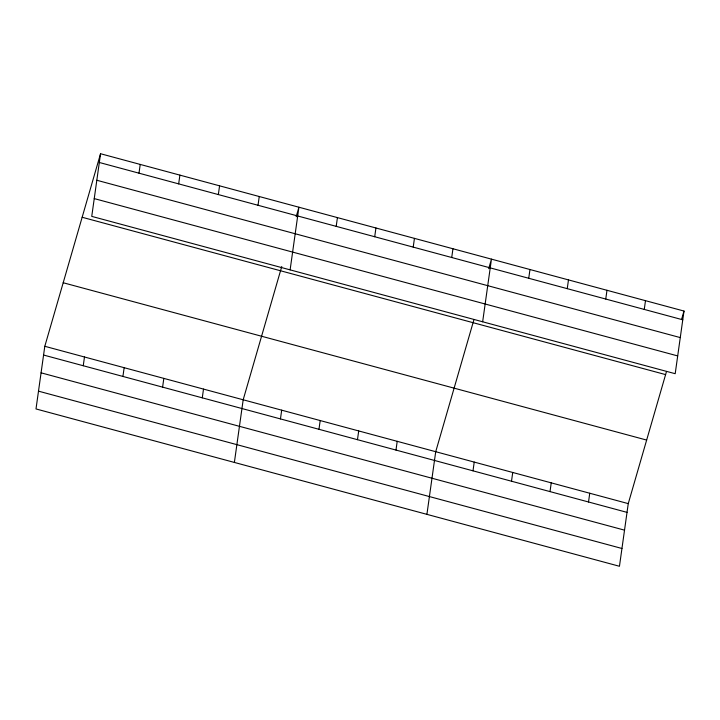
<?xml version="1.0" encoding="UTF-8"?>
<svg xmlns="http://www.w3.org/2000/svg" width="720" height="720" viewBox="0 0 720 720"><rect width="100%" height="100%" fill="white"/><g stroke="black" fill="none" stroke-linecap="round" stroke-linejoin="round"><path stroke-width="1.08" d="M100.548 153.729L91.746 216.378L675.198 373.707L684 311.058L100.548 153.729L44.802 346.293L36 408.942L619.452 566.271L628.254 503.622L666.522 371.421M83.25 365.742L84.483 356.985M138.996 173.178L140.22 164.421M122.922 376.434L124.155 367.686M178.668 183.87L179.901 175.122M162.603 387.135L163.827 378.387M218.34 194.571L219.573 185.823M202.275 397.836L203.508 389.088M258.021 205.272L259.245 196.524M234.378 462.438L243.18 399.78L281.754 266.526M290.115 269.874L298.926 207.216L296.163 216.747M280.458 418.914L281.691 410.166M336.204 226.35L337.428 217.602M318.969 429.3L320.193 420.552M374.706 236.736L375.939 227.988M357.471 439.686L358.704 430.938M413.217 247.122L414.441 238.374M395.982 450.072L397.206 441.315M451.728 257.499L452.952 248.751M426.915 514.359L435.717 451.701L473.985 319.509M482.652 321.786L491.463 259.137L488.7 268.668M472.995 470.835L474.228 462.087M528.741 278.271L529.965 269.523M511.506 481.221L512.73 472.473M567.243 288.657L568.476 279.909M550.008 491.607L551.241 482.85M605.754 299.034L606.987 290.286M588.519 501.984L589.752 493.236M644.265 309.42L645.489 300.672M681.543 319.527L684 311.058M99.315 162.477L682.767 319.806M96.822 180.261L680.274 337.59M94.239 198.594L677.691 355.923M82.152 217.269L665.604 374.607M63.198 282.744L646.65 440.073M44.802 346.293L628.254 503.622M43.578 355.041L627.03 512.37M41.076 372.825L624.528 530.154M38.502 391.158L621.954 548.487"/></g></svg>
